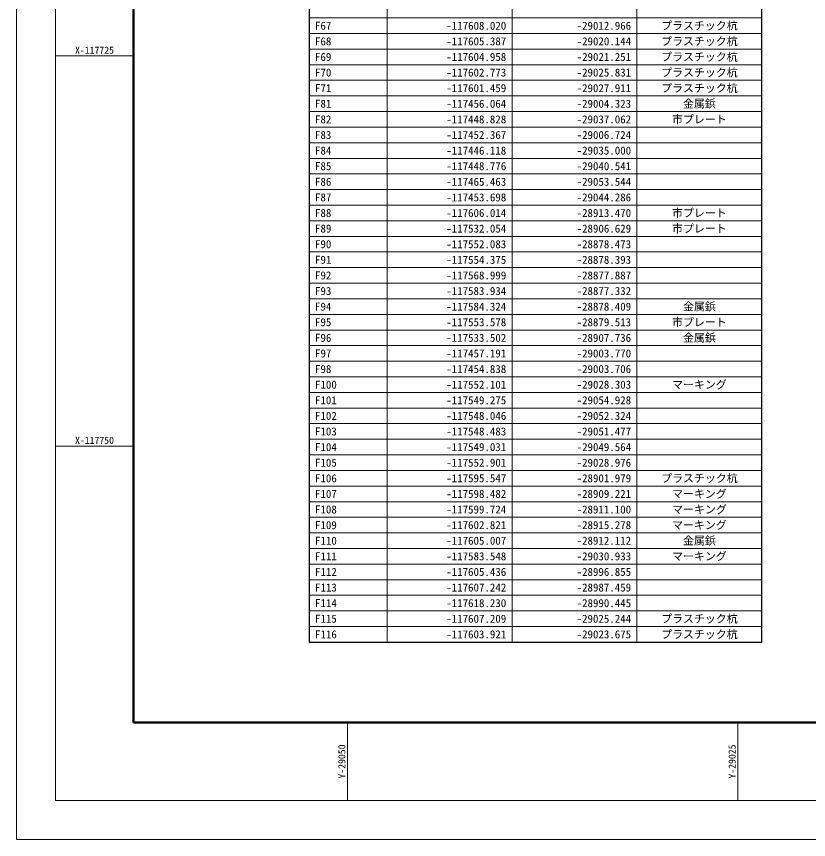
# Model space of a CAD drawing. Units: millimetres on the paper, enlarged 250 times. Extents: x -29071210 to -28860960, y -117775216 to -117329466.
# Drawn here: x -29071210 to -29020469, y -117775216 to -117722473 of the extents above; entities that cross this region are included whole.
import ezdxf
from ezdxf.enums import TextEntityAlignment as Align

# ---------------------------------------------------------------- set-up
doc = ezdxf.new("R2010")
doc.units = ezdxf.units.MM
doc.header["$LTSCALE"] = 250
doc.layers.add('S-SUV-HTXT', color=7, linetype='Continuous', lineweight=13)
doc.layers.add('S-SUV-TTL', color=7, linetype='Continuous', lineweight=15)
doc.styles.add('ＭＳ ゴシック', font='')
doc.styles.get('ＭＳ ゴシック').set_extended_font_data('MS Gothic')

msp = doc.modelspace()

# ---------------------------------------------------------------- linework, layer by layer
at = {"layer": 'S-SUV-HTXT', "lineweight": 25}
for p, q in [((-29052459.7, -117648565.9), (-29052459.7, -117762565.9)), ((-29023459.7, -117762565.9), (-29023459.7, -117648565.9)), ((-29052459.7, -117762565.9), (-29023459.7, -117762565.9))]:
    msp.add_line(p, q, dxfattribs=at)
at = {"layer": 'S-SUV-HTXT'}
for p, q in [((-29047459.7, -117648565.9), (-29047459.7, -117762565.9)), ((-29039459.7, -117648565.9), (-29039459.7, -117762565.9)), ((-29031459.7, -117648565.9), (-29031459.7, -117762565.9)), ((-29052459.7, -117722565.9), (-29023459.7, -117722565.9)), ((-29052459.7, -117723565.9), (-29023459.7, -117723565.9)), ((-29052459.7, -117724565.9), (-29023459.7, -117724565.9)), ((-29052459.7, -117725565.9), (-29023459.7, -117725565.9)), ((-29052459.7, -117726565.9), (-29023459.7, -117726565.9)), ((-29052459.7, -117727565.9), (-29023459.7, -117727565.9)), ((-29052459.7, -117728565.9), (-29023459.7, -117728565.9)), ((-29052459.7, -117729565.9), (-29023459.7, -117729565.9)), ((-29052459.7, -117730565.9), (-29023459.7, -117730565.9)), ((-29052459.7, -117731565.9), (-29023459.7, -117731565.9)), ((-29052459.7, -117732565.9), (-29023459.7, -117732565.9)), ((-29052459.7, -117733565.9), (-29023459.7, -117733565.9)), ((-29052459.7, -117734565.9), (-29023459.7, -117734565.9)), ((-29052459.7, -117735565.9), (-29023459.7, -117735565.9)), ((-29052459.7, -117736565.9), (-29023459.7, -117736565.9)), ((-29052459.7, -117737565.9), (-29023459.7, -117737565.9)), ((-29052459.7, -117738565.9), (-29023459.7, -117738565.9)), ((-29052459.7, -117739565.9), (-29023459.7, -117739565.9)), ((-29052459.7, -117740565.9), (-29023459.7, -117740565.9)), ((-29052459.7, -117741565.9), (-29023459.7, -117741565.9)), ((-29052459.7, -117742565.9), (-29023459.7, -117742565.9)), ((-29052459.7, -117743565.9), (-29023459.7, -117743565.9)), ((-29052459.7, -117744565.9), (-29023459.7, -117744565.9)), ((-29052459.7, -117745565.9), (-29023459.7, -117745565.9)), ((-29052459.7, -117746565.9), (-29023459.7, -117746565.9)), ((-29052459.7, -117747565.9), (-29023459.7, -117747565.9)), ((-29052459.7, -117748565.9), (-29023459.7, -117748565.9)), ((-29052459.7, -117749565.9), (-29023459.7, -117749565.9)), ((-29052459.7, -117750565.9), (-29023459.7, -117750565.9)), ((-29052459.7, -117751565.9), (-29023459.7, -117751565.9)), ((-29052459.7, -117752565.9), (-29023459.7, -117752565.9)), ((-29052459.7, -117753565.9), (-29023459.7, -117753565.9)), ((-29052459.7, -117754565.9), (-29023459.7, -117754565.9)), ((-29052459.7, -117755565.9), (-29023459.7, -117755565.9)), ((-29052459.7, -117756565.9), (-29023459.7, -117756565.9)), ((-29052459.7, -117757565.9), (-29023459.7, -117757565.9)), ((-29052459.7, -117758565.9), (-29023459.7, -117758565.9)), ((-29052459.7, -117759565.9), (-29023459.7, -117759565.9)), ((-29052459.7, -117760565.9), (-29023459.7, -117760565.9)), ((-29052459.7, -117761565.9), (-29023459.7, -117761565.9))]:
    msp.add_line(p, q, dxfattribs=at)
at = {"layer": 'S-SUV-TTL'}
for p, q in [((-29063709.7, -117725000), (-29068709.7, -117725000)), ((-29063709.7, -117750000), (-29068709.7, -117750000)), ((-29050000, -117767715.9), (-29050000, -117772715.9)), ((-29025000, -117767715.9), (-29025000, -117772715.9))]:
    msp.add_line(p, q, dxfattribs=at)
for points in [[(-29071209.7, -117775215.9), (-28860959.7, -117775215.9), (-28860959.7, -117329465.9), (-29071209.7, -117329465.9)], [(-29068709.7, -117772715.9), (-28863459.7, -117772715.9), (-28863459.7, -117331965.9), (-29068709.7, -117331965.9)]]:
    msp.add_lwpolyline(points, close=True, dxfattribs=at)
at = {"layer": 'S-SUV-TTL', "color": 2, "lineweight": 50}
msp.add_lwpolyline([(-29063709.7, -117767715.9), (-28868459.7, -117767715.9), (-28868459.7, -117336965.9), (-29063709.7, -117336965.9)], close=True, dxfattribs=at)

# ---------------------------------------------------------------- texts
at = {"layer": 'S-SUV-HTXT', "style": 'ＭＳ ゴシック'}
for s, p in [('F67', (-29052084.7, -117723065.9)), ('F68', (-29052084.7, -117724065.9)), ('F69', (-29052084.7, -117725065.9)), ('F70', (-29052084.7, -117726065.9)), ('F71', (-29052084.7, -117727065.9)), ('F81', (-29052084.7, -117728065.9)), ('F82', (-29052084.7, -117729065.9)), ('F83', (-29052084.7, -117730065.9)), ('F84', (-29052084.7, -117731065.9)), ('F85', (-29052084.7, -117732065.9)), ('F86', (-29052084.7, -117733065.9)), ('F87', (-29052084.7, -117734065.9)), ('F88', (-29052084.7, -117735065.9)), ('F89', (-29052084.7, -117736065.9)), ('F90', (-29052084.7, -117737065.9)), ('F91', (-29052084.7, -117738065.9)), ('F92', (-29052084.7, -117739065.9)), ('F93', (-29052084.7, -117740065.9)), ('F94', (-29052084.7, -117741065.9)), ('F95', (-29052084.7, -117742065.9)), ('F96', (-29052084.7, -117743065.9)), ('F97', (-29052084.7, -117744065.9)), ('F98', (-29052084.7, -117745065.9)), ('F100', (-29052084.7, -117746065.9)), ('F101', (-29052084.7, -117747065.9)), ('F102', (-29052084.7, -117748065.9)), ('F103', (-29052084.7, -117749065.9)), ('F104', (-29052084.7, -117750065.9)), ('F105', (-29052084.7, -117751065.9)), ('F106', (-29052084.7, -117752065.9)), ('F107', (-29052084.7, -117753065.9)), ('F108', (-29052084.7, -117754065.9)), ('F109', (-29052084.7, -117755065.9)), ('F110', (-29052084.7, -117756065.9)), ('F111', (-29052084.7, -117757065.9)), ('F112', (-29052084.7, -117758065.9)), ('F113', (-29052084.7, -117759065.9)), ('F114', (-29052084.7, -117760065.9)), ('F115', (-29052084.7, -117761065.9)), ('F116', (-29052084.7, -117762065.9))]:
    msp.add_text(s, height=513.2, dxfattribs=at).set_placement(p, align=Align.MIDDLE_LEFT)
for s, p in [('-117608.020', (-29039834.7, -117723065.9)), ('-29012.966', (-29031834.7, -117723065.9)), ('-117605.387', (-29039834.7, -117724065.9)), ('-29020.144', (-29031834.7, -117724065.9)), ('-117604.958', (-29039834.7, -117725065.9)), ('-29021.251', (-29031834.7, -117725065.9)), ('-117602.773', (-29039834.7, -117726065.9)), ('-29025.831', (-29031834.7, -117726065.9)), ('-117601.459', (-29039834.7, -117727065.9)), ('-29027.911', (-29031834.7, -117727065.9)), ('-117456.064', (-29039834.7, -117728065.9)), ('-29004.323', (-29031834.7, -117728065.9)), ('-117448.828', (-29039834.7, -117729065.9)), ('-29037.062', (-29031834.7, -117729065.9)), ('-117452.367', (-29039834.7, -117730065.9)), ('-29006.724', (-29031834.7, -117730065.9)), ('-117446.118', (-29039834.7, -117731065.9)), ('-29035.000', (-29031834.7, -117731065.9)), ('-117448.776', (-29039834.7, -117732065.9)), ('-29040.541', (-29031834.7, -117732065.9)), ('-117465.463', (-29039834.7, -117733065.9)), ('-29053.544', (-29031834.7, -117733065.9)), ('-117453.698', (-29039834.7, -117734065.9)), ('-29044.286', (-29031834.7, -117734065.9)), ('-117606.014', (-29039834.7, -117735065.9)), ('-28913.470', (-29031834.7, -117735065.9)), ('-117532.054', (-29039834.7, -117736065.9)), ('-28906.629', (-29031834.7, -117736065.9)), ('-117552.083', (-29039834.7, -117737065.9)), ('-28878.473', (-29031834.7, -117737065.9)), ('-117554.375', (-29039834.7, -117738065.9)), ('-28878.393', (-29031834.7, -117738065.9)), ('-117568.999', (-29039834.7, -117739065.9)), ('-28877.887', (-29031834.7, -117739065.9)), ('-117583.934', (-29039834.7, -117740065.9)), ('-28877.332', (-29031834.7, -117740065.9)), ('-117584.324', (-29039834.7, -117741065.9)), ('-28878.409', (-29031834.7, -117741065.9)), ('-117553.578', (-29039834.7, -117742065.9)), ('-28879.513', (-29031834.7, -117742065.9)), ('-117533.502', (-29039834.7, -117743065.9)), ('-28907.736', (-29031834.7, -117743065.9)), ('-117457.191', (-29039834.7, -117744065.9)), ('-29003.770', (-29031834.7, -117744065.9)), ('-117454.838', (-29039834.7, -117745065.9)), ('-29003.706', (-29031834.7, -117745065.9)), ('-117552.101', (-29039834.7, -117746065.9)), ('-29028.303', (-29031834.7, -117746065.9)), ('-117549.275', (-29039834.7, -117747065.9)), ('-29054.928', (-29031834.7, -117747065.9)), ('-117548.046', (-29039834.7, -117748065.9)), ('-29052.324', (-29031834.7, -117748065.9)), ('-117548.483', (-29039834.7, -117749065.9)), ('-29051.477', (-29031834.7, -117749065.9)), ('-117549.031', (-29039834.7, -117750065.9)), ('-29049.564', (-29031834.7, -117750065.9)), ('-117552.901', (-29039834.7, -117751065.9)), ('-29028.976', (-29031834.7, -117751065.9)), ('-117595.547', (-29039834.7, -117752065.9)), ('-28901.979', (-29031834.7, -117752065.9)), ('-117598.482', (-29039834.7, -117753065.9)), ('-28909.221', (-29031834.7, -117753065.9)), ('-117599.724', (-29039834.7, -117754065.9)), ('-28911.100', (-29031834.7, -117754065.9)), ('-117602.821', (-29039834.7, -117755065.9)), ('-28915.278', (-29031834.7, -117755065.9)), ('-117605.007', (-29039834.7, -117756065.9)), ('-28912.112', (-29031834.7, -117756065.9)), ('-117583.548', (-29039834.7, -117757065.9)), ('-29030.933', (-29031834.7, -117757065.9)), ('-117605.436', (-29039834.7, -117758065.9)), ('-28996.855', (-29031834.7, -117758065.9)), ('-117607.242', (-29039834.7, -117759065.9)), ('-28987.459', (-29031834.7, -117759065.9)), ('-117618.230', (-29039834.7, -117760065.9)), ('-28990.445', (-29031834.7, -117760065.9)), ('-117607.209', (-29039834.7, -117761065.9)), ('-29025.244', (-29031834.7, -117761065.9)), ('-117603.921', (-29039834.7, -117762065.9)), ('-29023.675', (-29031834.7, -117762065.9))]:
    msp.add_text(s, height=513.2, dxfattribs=at).set_placement(p, align=Align.MIDDLE_RIGHT)
for s, p in [('プラスチック杭', (-29027459.7, -117723065.9)), ('プラスチック杭', (-29027459.7, -117724065.9)), ('プラスチック杭', (-29027459.7, -117725065.9)), ('プラスチック杭', (-29027459.7, -117726065.9)), ('プラスチック杭', (-29027459.7, -117727065.9)), ('金属鋲', (-29027459.7, -117728065.9)), ('市プレート', (-29027459.7, -117729065.9)), ('市プレート', (-29027459.7, -117735065.9)), ('市プレート', (-29027459.7, -117736065.9)), ('金属鋲', (-29027459.7, -117741065.9)), ('市プレート', (-29027459.7, -117742065.9)), ('金属鋲', (-29027459.7, -117743065.9)), ('マーキング', (-29027459.7, -117746065.9)), ('プラスチック杭', (-29027459.7, -117752065.9)), ('マーキング', (-29027459.7, -117753065.9)), ('マーキング', (-29027459.7, -117754065.9)), ('マーキング', (-29027459.7, -117755065.9)), ('金属鋲', (-29027459.7, -117756065.9)), ('マーキング', (-29027459.7, -117757065.9)), ('プラスチック杭', (-29027459.7, -117761065.9)), ('プラスチック杭', (-29027459.7, -117762065.9))]:
    msp.add_text(s, height=513.2, dxfattribs=at).set_placement(p, align=Align.MIDDLE_CENTER)
at = {"layer": 'S-SUV-TTL', "style": 'ＭＳ ゴシック'}
for s, p in [('X-117725', (-29066209.7, -117725000)), ('X-117750', (-29066209.7, -117750000))]:
    msp.add_text(s, height=458.2, dxfattribs=at).set_placement(p, align=Align.BOTTOM_CENTER)
for s, p in [('Y-29050', (-29050000, -117770215.9)), ('Y-29025', (-29025000, -117770215.9))]:
    msp.add_text(s, height=458.2, rotation=90, dxfattribs=at).set_placement(p, align=Align.BOTTOM_CENTER)

doc.saveas('drawing.dxf')
